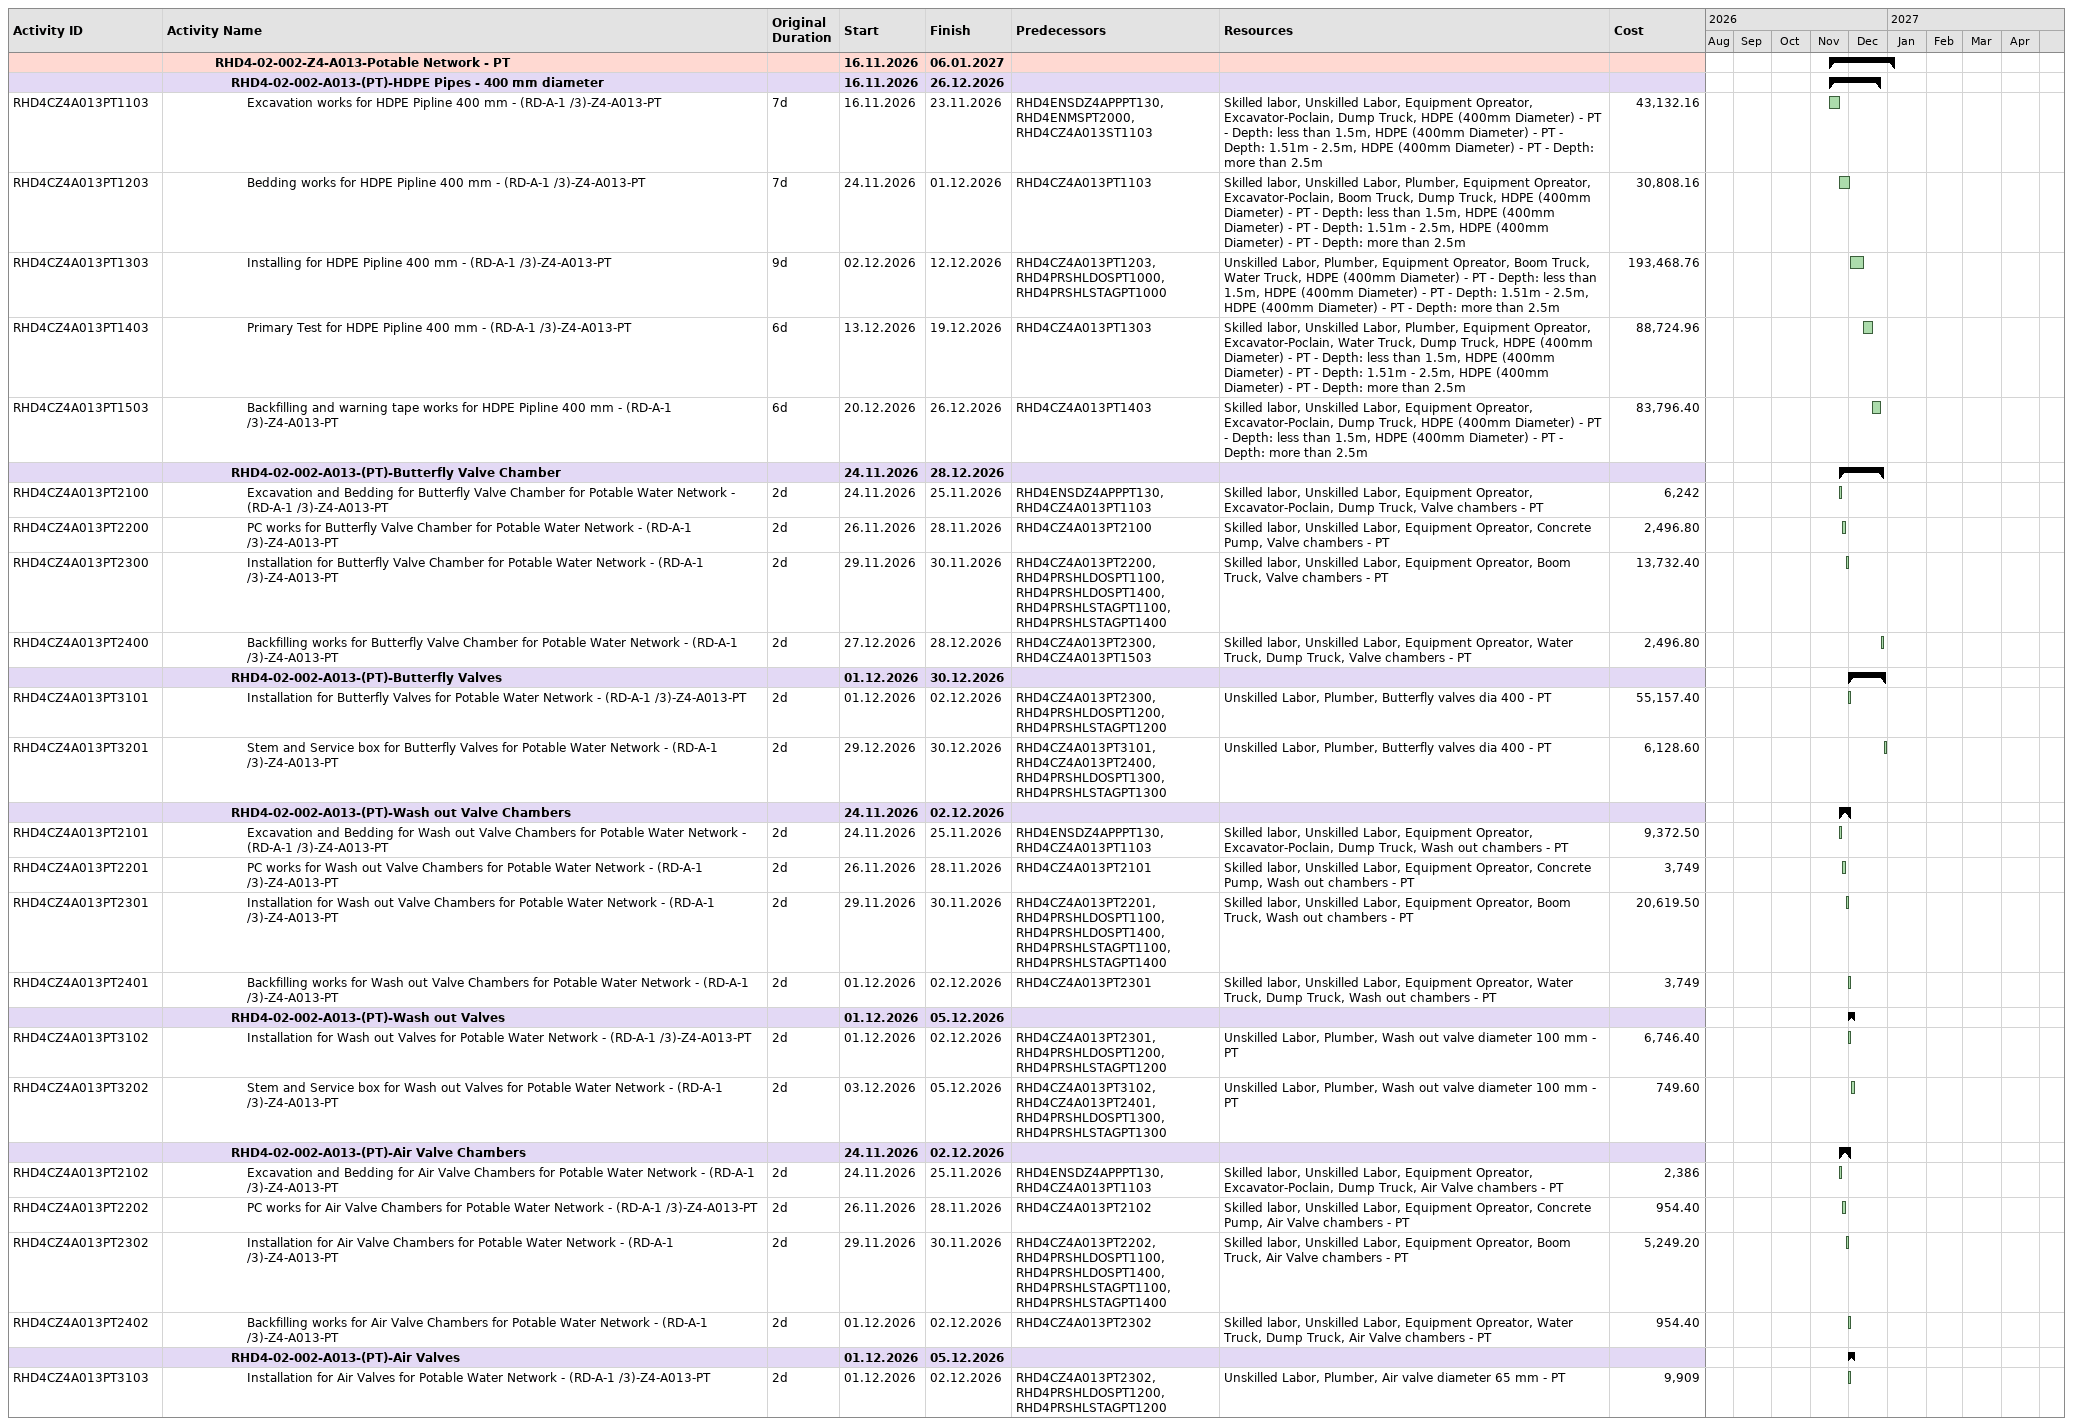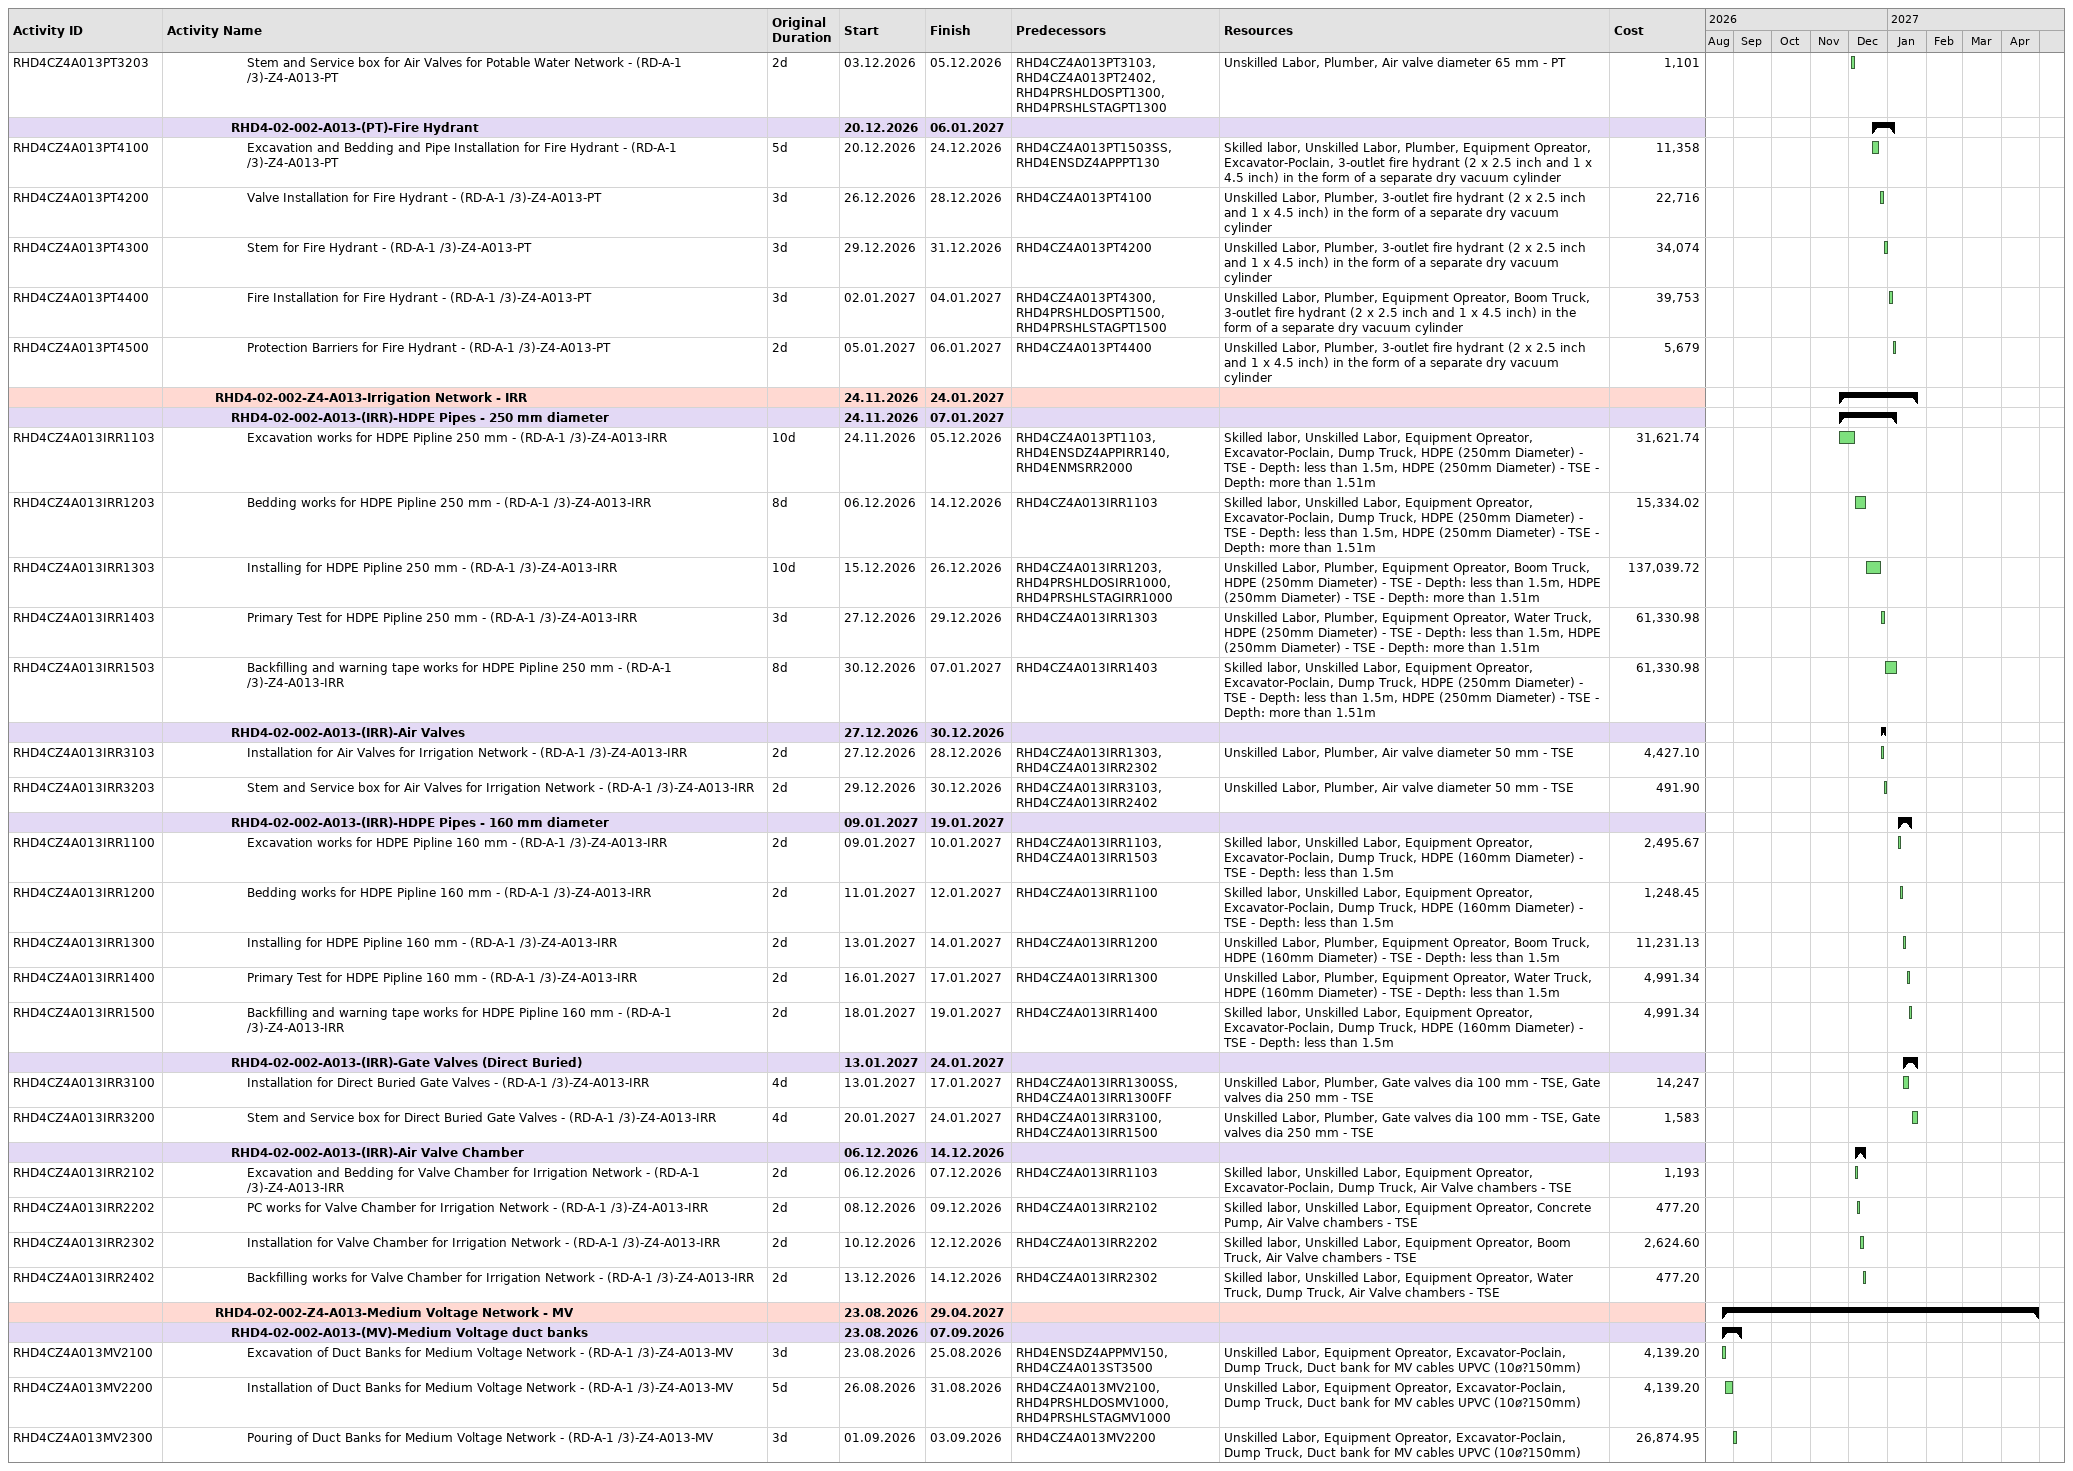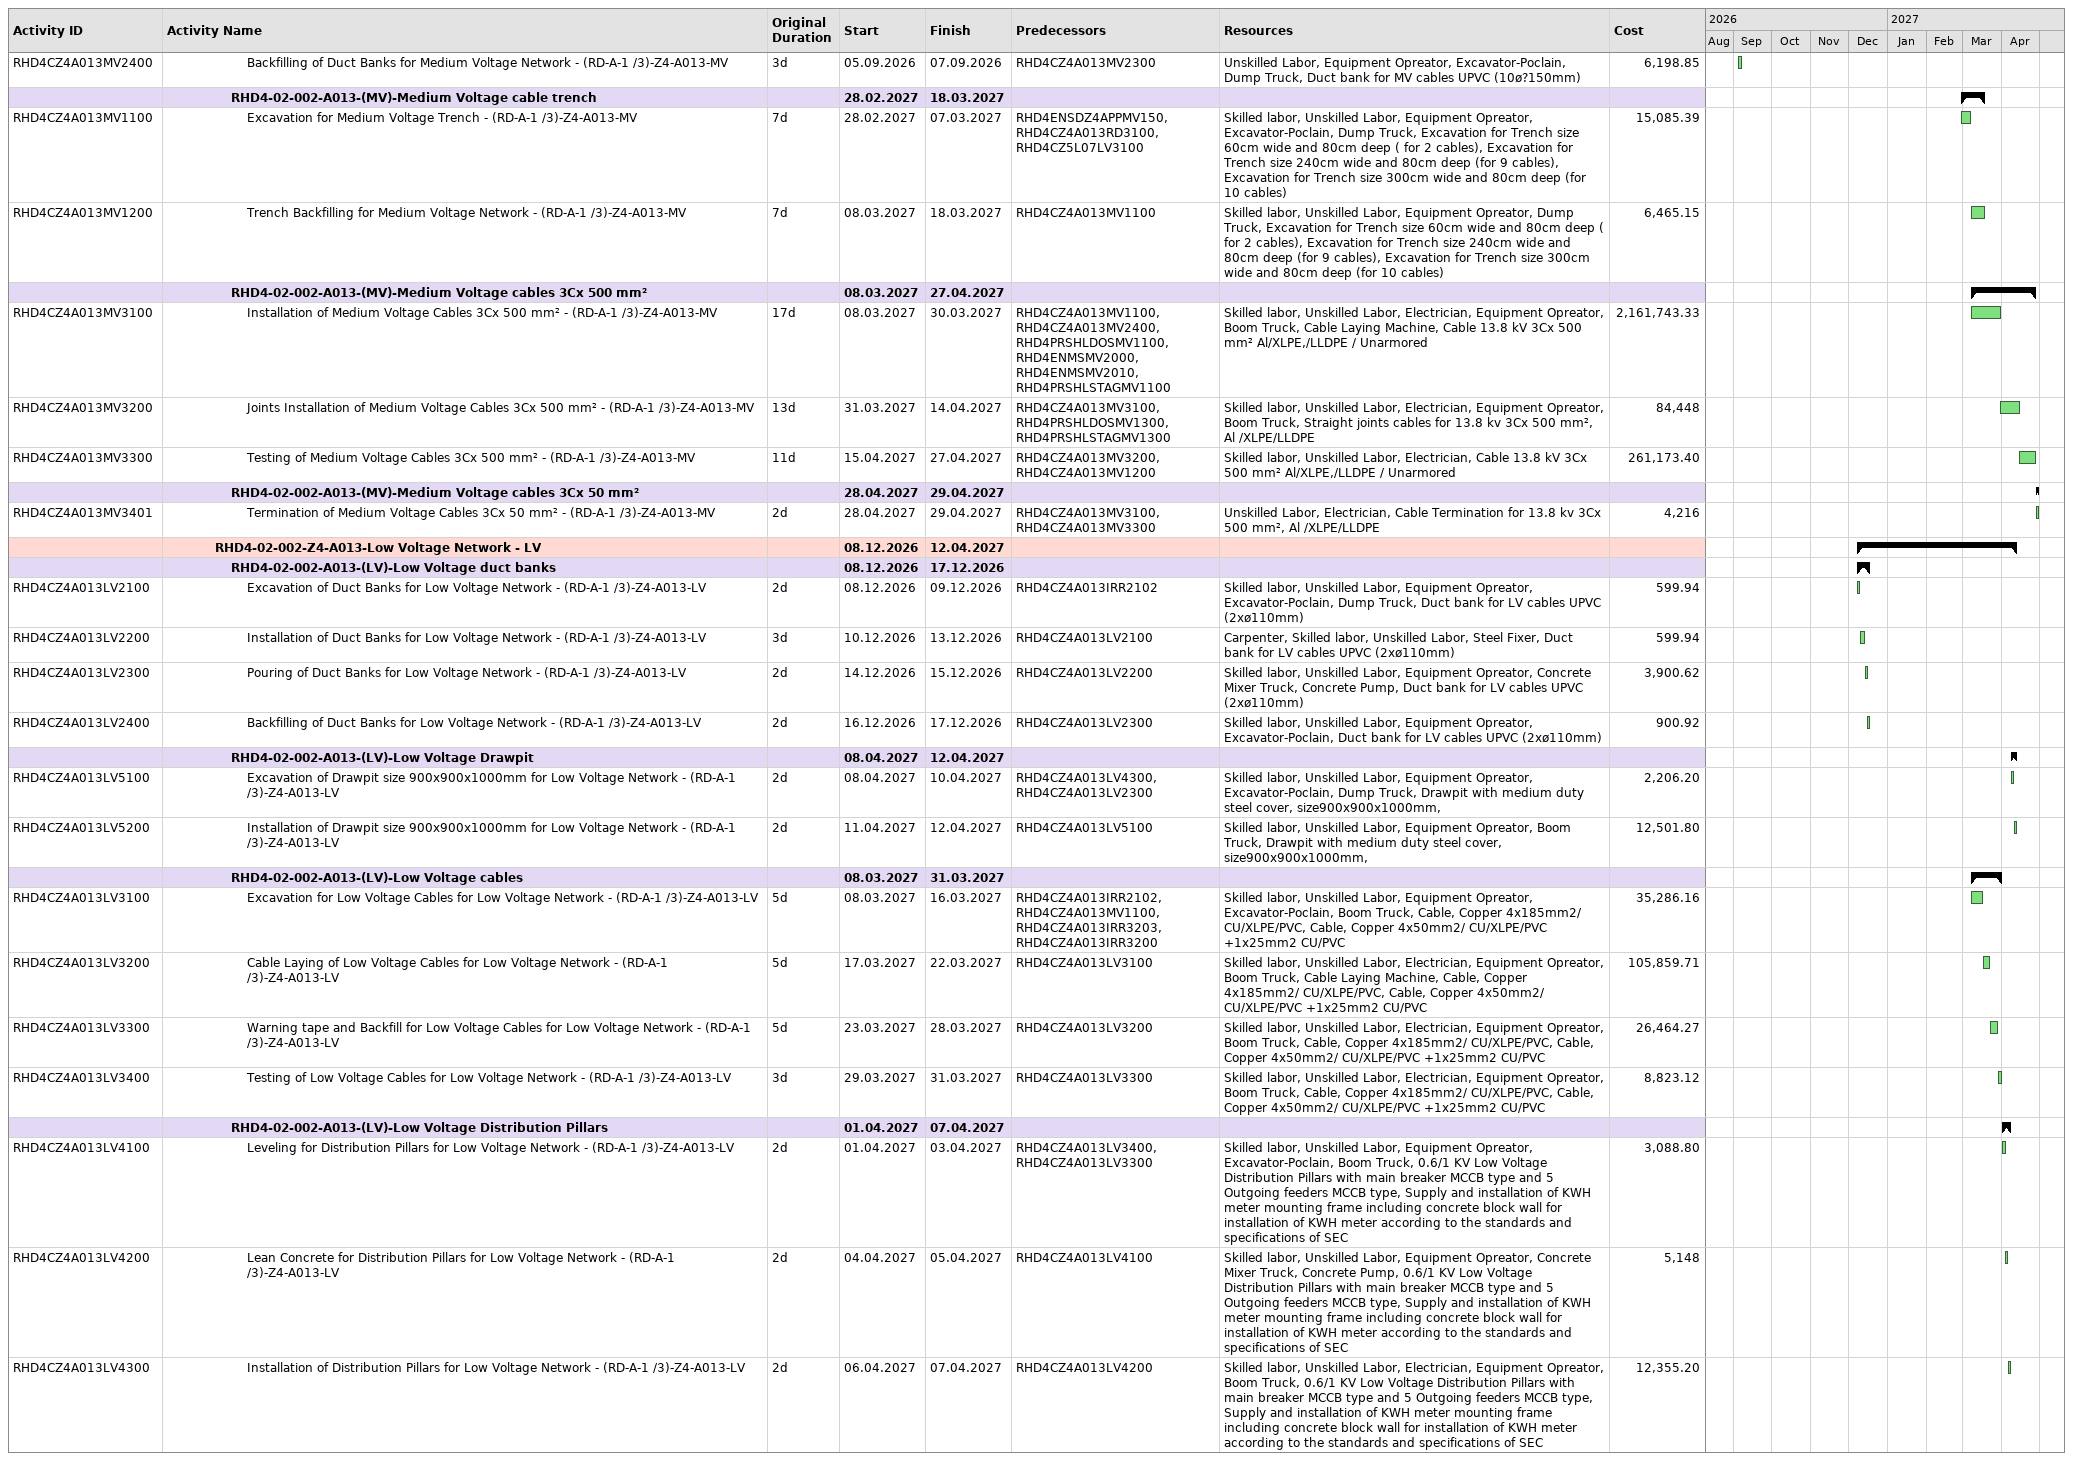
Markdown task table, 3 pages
| ID | Level | Task | Original duration | Start | Finish | Predecessors | Resources | Cost |
|---|---|---|---|---|---|---|---|---|
|  | 4 | **RHD4-02-002-Z4-A013-Potable Network - PT** |  | 2026-11-16 | 2027-01-06 |  |  |  |
|  | 5 | **RHD4-02-002-A013-(PT)-HDPE Pipes - 400 mm diameter** |  | 2026-11-16 | 2026-12-26 |  |  |  |
| RHD4CZ4A013PT1103 | 6 | Excavation works for HDPE Pipline 400 mm - (RD-A-1 /3)-Z4-A013-PT | 7d | 2026-11-16 | 2026-11-23 | RHD4ENSDZ4APPPT130, RHD4ENMSPT2000, RHD4CZ4A013ST1103 | Skilled labor, Unskilled Labor, Equipment Opreator, Excavator-Poclain, Dump Truck, HDPE (400mm Diameter) - PT - Depth: less than 1.5m, HDPE (400mm Diameter) - PT - Depth: 1.51m - 2.5m, HDPE (400mm Diameter) - PT - Depth: more than 2.5m | 43132.16 |
| RHD4CZ4A013PT1203 | 6 | Bedding works for HDPE Pipline 400 mm - (RD-A-1 /3)-Z4-A013-PT | 7d | 2026-11-24 | 2026-12-01 | RHD4CZ4A013PT1103 | Skilled labor, Unskilled Labor, Plumber, Equipment Opreator, Excavator-Poclain, Boom Truck, Dump Truck, HDPE (400mm Diameter) - PT - Depth: less than 1.5m, HDPE (400mm Diameter) - PT - Depth: 1.51m - 2.5m, HDPE (400mm Diameter) - PT - Depth: more than 2.5m | 30808.16 |
| RHD4CZ4A013PT1303 | 6 | Installing for HDPE Pipline 400 mm - (RD-A-1 /3)-Z4-A013-PT | 9d | 2026-12-02 | 2026-12-12 | RHD4CZ4A013PT1203, RHD4PRSHLDOSPT1000, RHD4PRSHLSTAGPT1000 | Unskilled Labor, Plumber, Equipment Opreator, Boom Truck, Water Truck, HDPE (400mm Diameter) - PT - Depth: less than 1.5m, HDPE (400mm Diameter) - PT - Depth: 1.51m - 2.5m, HDPE (400mm Diameter) - PT - Depth: more than 2.5m | 193468.76 |
| RHD4CZ4A013PT1403 | 6 | Primary Test for HDPE Pipline 400 mm - (RD-A-1 /3)-Z4-A013-PT | 6d | 2026-12-13 | 2026-12-19 | RHD4CZ4A013PT1303 | Skilled labor, Unskilled Labor, Plumber, Equipment Opreator, Excavator-Poclain, Water Truck, Dump Truck, HDPE (400mm Diameter) - PT - Depth: less than 1.5m, HDPE (400mm Diameter) - PT - Depth: 1.51m - 2.5m, HDPE (400mm Diameter) - PT - Depth: more than 2.5m | 88724.96 |
| RHD4CZ4A013PT1503 | 6 | Backfilling and warning tape works for HDPE Pipline 400 mm - (RD-A-1 /3)-Z4-A013-PT | 6d | 2026-12-20 | 2026-12-26 | RHD4CZ4A013PT1403 | Skilled labor, Unskilled Labor, Equipment Opreator, Excavator-Poclain, Dump Truck, HDPE (400mm Diameter) - PT - Depth: less than 1.5m, HDPE (400mm Diameter) - PT - Depth: more than 2.5m | 83796.40 |
|  | 5 | **RHD4-02-002-A013-(PT)-Butterfly Valve Chamber** |  | 2026-11-24 | 2026-12-28 |  |  |  |
| RHD4CZ4A013PT2100 | 6 | Excavation and Bedding for Butterfly Valve Chamber for Potable Water Network - (RD-A-1 /3)-Z4-A013-PT | 2d | 2026-11-24 | 2026-11-25 | RHD4ENSDZ4APPPT130, RHD4CZ4A013PT1103 | Skilled labor, Unskilled Labor, Equipment Opreator, Excavator-Poclain, Dump Truck, Valve chambers - PT | 6242 |
| RHD4CZ4A013PT2200 | 6 | PC works for Butterfly Valve Chamber for Potable Water Network - (RD-A-1 /3)-Z4-A013-PT | 2d | 2026-11-26 | 2026-11-28 | RHD4CZ4A013PT2100 | Skilled labor, Unskilled Labor, Equipment Opreator, Concrete Pump, Valve chambers - PT | 2496.80 |
| RHD4CZ4A013PT2300 | 6 | Installation for Butterfly Valve Chamber for Potable Water Network - (RD-A-1 /3)-Z4-A013-PT | 2d | 2026-11-29 | 2026-11-30 | RHD4CZ4A013PT2200, RHD4PRSHLDOSPT1100, RHD4PRSHLDOSPT1400, RHD4PRSHLSTAGPT1100, RHD4PRSHLSTAGPT1400 | Skilled labor, Unskilled Labor, Equipment Opreator, Boom Truck, Valve chambers - PT | 13732.40 |
| RHD4CZ4A013PT2400 | 6 | Backfilling works for Butterfly Valve Chamber for Potable Water Network - (RD-A-1 /3)-Z4-A013-PT | 2d | 2026-12-27 | 2026-12-28 | RHD4CZ4A013PT2300, RHD4CZ4A013PT1503 | Skilled labor, Unskilled Labor, Equipment Opreator, Water Truck, Dump Truck, Valve chambers - PT | 2496.80 |
|  | 5 | **RHD4-02-002-A013-(PT)-Butterfly Valves** |  | 2026-12-01 | 2026-12-30 |  |  |  |
| RHD4CZ4A013PT3101 | 6 | Installation for Butterfly Valves for Potable Water Network - (RD-A-1 /3)-Z4-A013-PT | 2d | 2026-12-01 | 2026-12-02 | RHD4CZ4A013PT2300, RHD4PRSHLDOSPT1200, RHD4PRSHLSTAGPT1200 | Unskilled Labor, Plumber, Butterfly valves dia 400 - PT | 55157.40 |
| RHD4CZ4A013PT3201 | 6 | Stem and Service box for Butterfly Valves for Potable Water Network - (RD-A-1 /3)-Z4-A013-PT | 2d | 2026-12-29 | 2026-12-30 | RHD4CZ4A013PT3101, RHD4CZ4A013PT2400, RHD4PRSHLDOSPT1300, RHD4PRSHLSTAGPT1300 | Unskilled Labor, Plumber, Butterfly valves dia 400 - PT | 6128.60 |
|  | 5 | **RHD4-02-002-A013-(PT)-Wash out Valve Chambers** |  | 2026-11-24 | 2026-12-02 |  |  |  |
| RHD4CZ4A013PT2101 | 6 | Excavation and Bedding for Wash out Valve Chambers for Potable Water Network - (RD-A-1 /3)-Z4-A013-PT | 2d | 2026-11-24 | 2026-11-25 | RHD4ENSDZ4APPPT130, RHD4CZ4A013PT1103 | Skilled labor, Unskilled Labor, Equipment Opreator, Excavator-Poclain, Dump Truck, Wash out chambers - PT | 9372.50 |
| RHD4CZ4A013PT2201 | 6 | PC works for Wash out Valve Chambers for Potable Water Network - (RD-A-1 /3)-Z4-A013-PT | 2d | 2026-11-26 | 2026-11-28 | RHD4CZ4A013PT2101 | Skilled labor, Unskilled Labor, Equipment Opreator, Concrete Pump, Wash out chambers - PT | 3749 |
| RHD4CZ4A013PT2301 | 6 | Installation for Wash out Valve Chambers for Potable Water Network - (RD-A-1 /3)-Z4-A013-PT | 2d | 2026-11-29 | 2026-11-30 | RHD4CZ4A013PT2201, RHD4PRSHLDOSPT1100, RHD4PRSHLDOSPT1400, RHD4PRSHLSTAGPT1100, RHD4PRSHLSTAGPT1400 | Skilled labor, Unskilled Labor, Equipment Opreator, Boom Truck, Wash out chambers - PT | 20619.50 |
| RHD4CZ4A013PT2401 | 6 | Backfilling works for Wash out Valve Chambers for Potable Water Network - (RD-A-1 /3)-Z4-A013-PT | 2d | 2026-12-01 | 2026-12-02 | RHD4CZ4A013PT2301 | Skilled labor, Unskilled Labor, Equipment Opreator, Water Truck, Dump Truck, Wash out chambers - PT | 3749 |
|  | 5 | **RHD4-02-002-A013-(PT)-Wash out Valves** |  | 2026-12-01 | 2026-12-05 |  |  |  |
| RHD4CZ4A013PT3102 | 6 | Installation for Wash out Valves for Potable Water Network - (RD-A-1 /3)-Z4-A013-PT | 2d | 2026-12-01 | 2026-12-02 | RHD4CZ4A013PT2301, RHD4PRSHLDOSPT1200, RHD4PRSHLSTAGPT1200 | Unskilled Labor, Plumber, Wash out valve diameter 100 mm - PT | 6746.40 |
| RHD4CZ4A013PT3202 | 6 | Stem and Service box for Wash out Valves for Potable Water Network - (RD-A-1 /3)-Z4-A013-PT | 2d | 2026-12-03 | 2026-12-05 | RHD4CZ4A013PT3102, RHD4CZ4A013PT2401, RHD4PRSHLDOSPT1300, RHD4PRSHLSTAGPT1300 | Unskilled Labor, Plumber, Wash out valve diameter 100 mm - PT | 749.60 |
|  | 5 | **RHD4-02-002-A013-(PT)-Air Valve Chambers** |  | 2026-11-24 | 2026-12-02 |  |  |  |
| RHD4CZ4A013PT2102 | 6 | Excavation and Bedding for Air Valve Chambers for Potable Water Network - (RD-A-1 /3)-Z4-A013-PT | 2d | 2026-11-24 | 2026-11-25 | RHD4ENSDZ4APPPT130, RHD4CZ4A013PT1103 | Skilled labor, Unskilled Labor, Equipment Opreator, Excavator-Poclain, Dump Truck, Air Valve chambers - PT | 2386 |
| RHD4CZ4A013PT2202 | 6 | PC works for Air Valve Chambers for Potable Water Network - (RD-A-1 /3)-Z4-A013-PT | 2d | 2026-11-26 | 2026-11-28 | RHD4CZ4A013PT2102 | Skilled labor, Unskilled Labor, Equipment Opreator, Concrete Pump, Air Valve chambers - PT | 954.40 |
| RHD4CZ4A013PT2302 | 6 | Installation for Air Valve Chambers for Potable Water Network - (RD-A-1 /3)-Z4-A013-PT | 2d | 2026-11-29 | 2026-11-30 | RHD4CZ4A013PT2202, RHD4PRSHLDOSPT1100, RHD4PRSHLDOSPT1400, RHD4PRSHLSTAGPT1100, RHD4PRSHLSTAGPT1400 | Skilled labor, Unskilled Labor, Equipment Opreator, Boom Truck, Air Valve chambers - PT | 5249.20 |
| RHD4CZ4A013PT2402 | 6 | Backfilling works for Air Valve Chambers for Potable Water Network - (RD-A-1 /3)-Z4-A013-PT | 2d | 2026-12-01 | 2026-12-02 | RHD4CZ4A013PT2302 | Skilled labor, Unskilled Labor, Equipment Opreator, Water Truck, Dump Truck, Air Valve chambers - PT | 954.40 |
|  | 5 | **RHD4-02-002-A013-(PT)-Air Valves** |  | 2026-12-01 | 2026-12-05 |  |  |  |
| RHD4CZ4A013PT3103 | 6 | Installation for Air Valves for Potable Water Network - (RD-A-1 /3)-Z4-A013-PT | 2d | 2026-12-01 | 2026-12-02 | RHD4CZ4A013PT2302, RHD4PRSHLDOSPT1200, RHD4PRSHLSTAGPT1200 | Unskilled Labor, Plumber, Air valve diameter 65 mm - PT | 9909 |
| RHD4CZ4A013PT3203 | 6 | Stem and Service box for Air Valves for Potable Water Network - (RD-A-1 /3)-Z4-A013-PT | 2d | 2026-12-03 | 2026-12-05 | RHD4CZ4A013PT3103, RHD4CZ4A013PT2402, RHD4PRSHLDOSPT1300, RHD4PRSHLSTAGPT1300 | Unskilled Labor, Plumber, Air valve diameter 65 mm - PT | 1101 |
|  | 5 | **RHD4-02-002-A013-(PT)-Fire Hydrant** |  | 2026-12-20 | 2027-01-06 |  |  |  |
| RHD4CZ4A013PT4100 | 6 | Excavation and Bedding and Pipe Installation for Fire Hydrant - (RD-A-1 /3)-Z4-A013-PT | 5d | 2026-12-20 | 2026-12-24 | RHD4CZ4A013PT1503SS, RHD4ENSDZ4APPPT130 | Skilled labor, Unskilled Labor, Plumber, Equipment Opreator, Excavator-Poclain, 3-outlet fire hydrant (2 x 2.5 inch and 1 x 4.5 inch) in the form of a separate dry vacuum cylinder | 11358 |
| RHD4CZ4A013PT4200 | 6 | Valve Installation for Fire Hydrant - (RD-A-1 /3)-Z4-A013-PT | 3d | 2026-12-26 | 2026-12-28 | RHD4CZ4A013PT4100 | Unskilled Labor, Plumber, 3-outlet fire hydrant (2 x 2.5 inch and 1 x 4.5 inch) in the form of a separate dry vacuum cylinder | 22716 |
| RHD4CZ4A013PT4300 | 6 | Stem for Fire Hydrant - (RD-A-1 /3)-Z4-A013-PT | 3d | 2026-12-29 | 2026-12-31 | RHD4CZ4A013PT4200 | Unskilled Labor, Plumber, 3-outlet fire hydrant (2 x 2.5 inch and 1 x 4.5 inch) in the form of a separate dry vacuum cylinder | 34074 |
| RHD4CZ4A013PT4400 | 6 | Fire Installation for Fire Hydrant - (RD-A-1 /3)-Z4-A013-PT | 3d | 2027-01-02 | 2027-01-04 | RHD4CZ4A013PT4300, RHD4PRSHLDOSPT1500, RHD4PRSHLSTAGPT1500 | Unskilled Labor, Plumber, Equipment Opreator, Boom Truck, 3-outlet fire hydrant (2 x 2.5 inch and 1 x 4.5 inch) in the form of a separate dry vacuum cylinder | 39753 |
| RHD4CZ4A013PT4500 | 6 | Protection Barriers for Fire Hydrant - (RD-A-1 /3)-Z4-A013-PT | 2d | 2027-01-05 | 2027-01-06 | RHD4CZ4A013PT4400 | Unskilled Labor, Plumber, 3-outlet fire hydrant (2 x 2.5 inch and 1 x 4.5 inch) in the form of a separate dry vacuum cylinder | 5679 |
|  | 4 | **RHD4-02-002-Z4-A013-Irrigation Network - IRR** |  | 2026-11-24 | 2027-01-24 |  |  |  |
|  | 5 | **RHD4-02-002-A013-(IRR)-HDPE Pipes - 250 mm diameter** |  | 2026-11-24 | 2027-01-07 |  |  |  |
| RHD4CZ4A013IRR1103 | 6 | Excavation works for HDPE Pipline 250 mm - (RD-A-1 /3)-Z4-A013-IRR | 10d | 2026-11-24 | 2026-12-05 | RHD4CZ4A013PT1103, RHD4ENSDZ4APPIRR140, RHD4ENMSRR2000 | Skilled labor, Unskilled Labor, Equipment Opreator, Excavator-Poclain, Dump Truck, HDPE (250mm Diameter) - TSE - Depth: less than 1.5m, HDPE (250mm Diameter) - TSE - Depth: more than 1.51m | 31621.74 |
| RHD4CZ4A013IRR1203 | 6 | Bedding works for HDPE Pipline 250 mm - (RD-A-1 /3)-Z4-A013-IRR | 8d | 2026-12-06 | 2026-12-14 | RHD4CZ4A013IRR1103 | Skilled labor, Unskilled Labor, Equipment Opreator, Excavator-Poclain, Dump Truck, HDPE (250mm Diameter) - TSE - Depth: less than 1.5m, HDPE (250mm Diameter) - TSE - Depth: more than 1.51m | 15334.02 |
| RHD4CZ4A013IRR1303 | 6 | Installing for HDPE Pipline 250 mm - (RD-A-1 /3)-Z4-A013-IRR | 10d | 2026-12-15 | 2026-12-26 | RHD4CZ4A013IRR1203, RHD4PRSHLDOSIRR1000, RHD4PRSHLSTAGIRR1000 | Unskilled Labor, Plumber, Equipment Opreator, Boom Truck, HDPE (250mm Diameter) - TSE - Depth: less than 1.5m, HDPE (250mm Diameter) - TSE - Depth: more than 1.51m | 137039.72 |
| RHD4CZ4A013IRR1403 | 6 | Primary Test for HDPE Pipline 250 mm - (RD-A-1 /3)-Z4-A013-IRR | 3d | 2026-12-27 | 2026-12-29 | RHD4CZ4A013IRR1303 | Unskilled Labor, Plumber, Equipment Opreator, Water Truck, HDPE (250mm Diameter) - TSE - Depth: less than 1.5m, HDPE (250mm Diameter) - TSE - Depth: more than 1.51m | 61330.98 |
| RHD4CZ4A013IRR1503 | 6 | Backfilling and warning tape works for HDPE Pipline 250 mm - (RD-A-1 /3)-Z4-A013-IRR | 8d | 2026-12-30 | 2027-01-07 | RHD4CZ4A013IRR1403 | Skilled labor, Unskilled Labor, Equipment Opreator, Excavator-Poclain, Dump Truck, HDPE (250mm Diameter) - TSE - Depth: less than 1.5m, HDPE (250mm Diameter) - TSE - Depth: more than 1.51m | 61330.98 |
|  | 5 | **RHD4-02-002-A013-(IRR)-Air Valves** |  | 2026-12-27 | 2026-12-30 |  |  |  |
| RHD4CZ4A013IRR3103 | 6 | Installation for Air Valves for Irrigation Network - (RD-A-1 /3)-Z4-A013-IRR | 2d | 2026-12-27 | 2026-12-28 | RHD4CZ4A013IRR1303, RHD4CZ4A013IRR2302 | Unskilled Labor, Plumber, Air valve diameter 50 mm - TSE | 4427.10 |
| RHD4CZ4A013IRR3203 | 6 | Stem and Service box for Air Valves for Irrigation Network - (RD-A-1 /3)-Z4-A013-IRR | 2d | 2026-12-29 | 2026-12-30 | RHD4CZ4A013IRR3103, RHD4CZ4A013IRR2402 | Unskilled Labor, Plumber, Air valve diameter 50 mm - TSE | 491.90 |
|  | 5 | **RHD4-02-002-A013-(IRR)-HDPE Pipes - 160 mm diameter** |  | 2027-01-09 | 2027-01-19 |  |  |  |
| RHD4CZ4A013IRR1100 | 6 | Excavation works for HDPE Pipline 160 mm - (RD-A-1 /3)-Z4-A013-IRR | 2d | 2027-01-09 | 2027-01-10 | RHD4CZ4A013IRR1103, RHD4CZ4A013IRR1503 | Skilled labor, Unskilled Labor, Equipment Opreator, Excavator-Poclain, Dump Truck, HDPE (160mm Diameter) - TSE - Depth: less than 1.5m | 2495.67 |
| RHD4CZ4A013IRR1200 | 6 | Bedding works for HDPE Pipline 160 mm - (RD-A-1 /3)-Z4-A013-IRR | 2d | 2027-01-11 | 2027-01-12 | RHD4CZ4A013IRR1100 | Skilled labor, Unskilled Labor, Equipment Opreator, Excavator-Poclain, Dump Truck, HDPE (160mm Diameter) - TSE - Depth: less than 1.5m | 1248.45 |
| RHD4CZ4A013IRR1300 | 6 | Installing for HDPE Pipline 160 mm - (RD-A-1 /3)-Z4-A013-IRR | 2d | 2027-01-13 | 2027-01-14 | RHD4CZ4A013IRR1200 | Unskilled Labor, Plumber, Equipment Opreator, Boom Truck, HDPE (160mm Diameter) - TSE - Depth: less than 1.5m | 11231.13 |
| RHD4CZ4A013IRR1400 | 6 | Primary Test for HDPE Pipline 160 mm - (RD-A-1 /3)-Z4-A013-IRR | 2d | 2027-01-16 | 2027-01-17 | RHD4CZ4A013IRR1300 | Unskilled Labor, Plumber, Equipment Opreator, Water Truck, HDPE (160mm Diameter) - TSE - Depth: less than 1.5m | 4991.34 |
| RHD4CZ4A013IRR1500 | 6 | Backfilling and warning tape works for HDPE Pipline 160 mm - (RD-A-1 /3)-Z4-A013-IRR | 2d | 2027-01-18 | 2027-01-19 | RHD4CZ4A013IRR1400 | Skilled labor, Unskilled Labor, Equipment Opreator, Excavator-Poclain, Dump Truck, HDPE (160mm Diameter) - TSE - Depth: less than 1.5m | 4991.34 |
|  | 5 | **RHD4-02-002-A013-(IRR)-Gate Valves (Direct Buried)** |  | 2027-01-13 | 2027-01-24 |  |  |  |
| RHD4CZ4A013IRR3100 | 6 | Installation for Direct Buried Gate Valves - (RD-A-1 /3)-Z4-A013-IRR | 4d | 2027-01-13 | 2027-01-17 | RHD4CZ4A013IRR1300SS, RHD4CZ4A013IRR1300FF | Unskilled Labor, Plumber, Gate valves dia 100 mm - TSE, Gate valves dia 250 mm - TSE | 14247 |
| RHD4CZ4A013IRR3200 | 6 | Stem and Service box for Direct Buried Gate Valves - (RD-A-1 /3)-Z4-A013-IRR | 4d | 2027-01-20 | 2027-01-24 | RHD4CZ4A013IRR3100, RHD4CZ4A013IRR1500 | Unskilled Labor, Plumber, Gate valves dia 100 mm - TSE, Gate valves dia 250 mm - TSE | 1583 |
|  | 5 | **RHD4-02-002-A013-(IRR)-Air Valve Chamber** |  | 2026-12-06 | 2026-12-14 |  |  |  |
| RHD4CZ4A013IRR2102 | 6 | Excavation and Bedding for Valve Chamber for Irrigation Network - (RD-A-1 /3)-Z4-A013-IRR | 2d | 2026-12-06 | 2026-12-07 | RHD4CZ4A013IRR1103 | Skilled labor, Unskilled Labor, Equipment Opreator, Excavator-Poclain, Dump Truck, Air Valve chambers - TSE | 1193 |
| RHD4CZ4A013IRR2202 | 6 | PC works for Valve Chamber for Irrigation Network - (RD-A-1 /3)-Z4-A013-IRR | 2d | 2026-12-08 | 2026-12-09 | RHD4CZ4A013IRR2102 | Skilled labor, Unskilled Labor, Equipment Opreator, Concrete Pump, Air Valve chambers - TSE | 477.20 |
| RHD4CZ4A013IRR2302 | 6 | Installation for Valve Chamber for Irrigation Network - (RD-A-1 /3)-Z4-A013-IRR | 2d | 2026-12-10 | 2026-12-12 | RHD4CZ4A013IRR2202 | Skilled labor, Unskilled Labor, Equipment Opreator, Boom Truck, Air Valve chambers - TSE | 2624.60 |
| RHD4CZ4A013IRR2402 | 6 | Backfilling works for Valve Chamber for Irrigation Network - (RD-A-1 /3)-Z4-A013-IRR | 2d | 2026-12-13 | 2026-12-14 | RHD4CZ4A013IRR2302 | Skilled labor, Unskilled Labor, Equipment Opreator, Water Truck, Dump Truck, Air Valve chambers - TSE | 477.20 |
|  | 4 | **RHD4-02-002-Z4-A013-Medium Voltage Network - MV** |  | 2026-08-23 | 2027-04-29 |  |  |  |
|  | 5 | **RHD4-02-002-A013-(MV)-Medium Voltage duct banks** |  | 2026-08-23 | 2026-09-07 |  |  |  |
| RHD4CZ4A013MV2100 | 6 | Excavation of Duct Banks for Medium Voltage Network - (RD-A-1 /3)-Z4-A013-MV | 3d | 2026-08-23 | 2026-08-25 | RHD4ENSDZ4APPMV150, RHD4CZ4A013ST3500 | Unskilled Labor, Equipment Opreator, Excavator-Poclain, Dump Truck, Duct bank for MV cables UPVC (10ø?150mm) | 4139.20 |
| RHD4CZ4A013MV2200 | 6 | Installation of Duct Banks for Medium Voltage Network - (RD-A-1 /3)-Z4-A013-MV | 5d | 2026-08-26 | 2026-08-31 | RHD4CZ4A013MV2100, RHD4PRSHLDOSMV1000, RHD4PRSHLSTAGMV1000 | Unskilled Labor, Equipment Opreator, Excavator-Poclain, Dump Truck, Duct bank for MV cables UPVC (10ø?150mm) | 4139.20 |
| RHD4CZ4A013MV2300 | 6 | Pouring of Duct Banks for Medium Voltage Network - (RD-A-1 /3)-Z4-A013-MV | 3d | 2026-09-01 | 2026-09-03 | RHD4CZ4A013MV2200 | Unskilled Labor, Equipment Opreator, Excavator-Poclain, Dump Truck, Duct bank for MV cables UPVC (10ø?150mm) | 26874.95 |
| RHD4CZ4A013MV2400 | 6 | Backfilling of Duct Banks for Medium Voltage Network - (RD-A-1 /3)-Z4-A013-MV | 3d | 2026-09-05 | 2026-09-07 | RHD4CZ4A013MV2300 | Unskilled Labor, Equipment Opreator, Excavator-Poclain, Dump Truck, Duct bank for MV cables UPVC (10ø?150mm) | 6198.85 |
|  | 5 | **RHD4-02-002-A013-(MV)-Medium Voltage cable trench** |  | 2027-02-28 | 2027-03-18 |  |  |  |
| RHD4CZ4A013MV1100 | 6 | Excavation for Medium Voltage Trench - (RD-A-1 /3)-Z4-A013-MV | 7d | 2027-02-28 | 2027-03-07 | RHD4ENSDZ4APPMV150, RHD4CZ4A013RD3100, RHD4CZ5L07LV3100 | Skilled labor, Unskilled Labor, Equipment Opreator, Excavator-Poclain, Dump Truck, Excavation for Trench size 60cm wide and 80cm deep ( for 2 cables), Excavation for Trench size 240cm wide and 80cm deep (for 9 cables), Excavation for Trench size 300cm wide and 80cm deep (for 10 cables) | 15085.39 |
| RHD4CZ4A013MV1200 | 6 | Trench Backfilling for Medium Voltage Network - (RD-A-1 /3)-Z4-A013-MV | 7d | 2027-03-08 | 2027-03-18 | RHD4CZ4A013MV1100 | Skilled labor, Unskilled Labor, Equipment Opreator, Dump Truck, Excavation for Trench size 60cm wide and 80cm deep ( for 2 cables), Excavation for Trench size 240cm wide and 80cm deep (for 9 cables), Excavation for Trench size 300cm wide and 80cm deep (for 10 cables) | 6465.15 |
|  | 5 | **RHD4-02-002-A013-(MV)-Medium Voltage cables 3Cx 500 mm²** |  | 2027-03-08 | 2027-04-27 |  |  |  |
| RHD4CZ4A013MV3100 | 6 | Installation of Medium Voltage Cables 3Cx 500 mm² - (RD-A-1 /3)-Z4-A013-MV | 17d | 2027-03-08 | 2027-03-30 | RHD4CZ4A013MV1100, RHD4CZ4A013MV2400, RHD4PRSHLDOSMV1100, RHD4ENMSMV2000, RHD4ENMSMV2010, RHD4PRSHLSTAGMV1100 | Skilled labor, Unskilled Labor, Electrician, Equipment Opreator, Boom Truck, Cable Laying Machine, Cable 13.8 kV 3Cx 500 mm² Al/XLPE,/LLDPE / Unarmored | 2161743.33 |
| RHD4CZ4A013MV3200 | 6 | Joints Installation of Medium Voltage Cables 3Cx 500 mm² - (RD-A-1 /3)-Z4-A013-MV | 13d | 2027-03-31 | 2027-04-14 | RHD4CZ4A013MV3100, RHD4PRSHLDOSMV1300, RHD4PRSHLSTAGMV1300 | Skilled labor, Unskilled Labor, Electrician, Equipment Opreator, Boom Truck, Straight joints cables for 13.8 kv 3Cx 500 mm², Al /XLPE/LLDPE | 84448 |
| RHD4CZ4A013MV3300 | 6 | Testing of Medium Voltage Cables 3Cx 500 mm² - (RD-A-1 /3)-Z4-A013-MV | 11d | 2027-04-15 | 2027-04-27 | RHD4CZ4A013MV3200, RHD4CZ4A013MV1200 | Skilled labor, Unskilled Labor, Electrician, Cable 13.8 kV 3Cx 500 mm² Al/XLPE,/LLDPE / Unarmored | 261173.40 |
|  | 5 | **RHD4-02-002-A013-(MV)-Medium Voltage cables 3Cx 50 mm²** |  | 2027-04-28 | 2027-04-29 |  |  |  |
| RHD4CZ4A013MV3401 | 6 | Termination of Medium Voltage Cables 3Cx 50 mm² - (RD-A-1 /3)-Z4-A013-MV | 2d | 2027-04-28 | 2027-04-29 | RHD4CZ4A013MV3100, RHD4CZ4A013MV3300 | Unskilled Labor, Electrician, Cable Termination for 13.8 kv 3Cx 500 mm², Al /XLPE/LLDPE | 4216 |
|  | 4 | **RHD4-02-002-Z4-A013-Low Voltage Network - LV** |  | 2026-12-08 | 2027-04-12 |  |  |  |
|  | 5 | **RHD4-02-002-A013-(LV)-Low Voltage duct banks** |  | 2026-12-08 | 2026-12-17 |  |  |  |
| RHD4CZ4A013LV2100 | 6 | Excavation of Duct Banks for Low Voltage Network - (RD-A-1 /3)-Z4-A013-LV | 2d | 2026-12-08 | 2026-12-09 | RHD4CZ4A013IRR2102 | Skilled labor, Unskilled Labor, Equipment Opreator, Excavator-Poclain, Dump Truck, Duct bank for LV cables UPVC (2xø110mm) | 599.94 |
| RHD4CZ4A013LV2200 | 6 | Installation of Duct Banks for Low Voltage Network - (RD-A-1 /3)-Z4-A013-LV | 3d | 2026-12-10 | 2026-12-13 | RHD4CZ4A013LV2100 | Carpenter, Skilled labor, Unskilled Labor, Steel Fixer, Duct bank for LV cables UPVC (2xø110mm) | 599.94 |
| RHD4CZ4A013LV2300 | 6 | Pouring of Duct Banks for Low Voltage Network - (RD-A-1 /3)-Z4-A013-LV | 2d | 2026-12-14 | 2026-12-15 | RHD4CZ4A013LV2200 | Skilled labor, Unskilled Labor, Equipment Opreator, Concrete Mixer Truck, Concrete Pump, Duct bank for LV cables UPVC (2xø110mm) | 3900.62 |
| RHD4CZ4A013LV2400 | 6 | Backfilling of Duct Banks for Low Voltage Network - (RD-A-1 /3)-Z4-A013-LV | 2d | 2026-12-16 | 2026-12-17 | RHD4CZ4A013LV2300 | Skilled labor, Unskilled Labor, Equipment Opreator, Excavator-Poclain, Duct bank for LV cables UPVC (2xø110mm) | 900.92 |
|  | 5 | **RHD4-02-002-A013-(LV)-Low Voltage Drawpit** |  | 2027-04-08 | 2027-04-12 |  |  |  |
| RHD4CZ4A013LV5100 | 6 | Excavation of Drawpit size 900x900x1000mm for Low Voltage Network - (RD-A-1 /3)-Z4-A013-LV | 2d | 2027-04-08 | 2027-04-10 | RHD4CZ4A013LV4300, RHD4CZ4A013LV2300 | Skilled labor, Unskilled Labor, Equipment Opreator, Excavator-Poclain, Dump Truck, Drawpit with medium duty steel cover, size900x900x1000mm, | 2206.20 |
| RHD4CZ4A013LV5200 | 6 | Installation of Drawpit size 900x900x1000mm for Low Voltage Network - (RD-A-1 /3)-Z4-A013-LV | 2d | 2027-04-11 | 2027-04-12 | RHD4CZ4A013LV5100 | Skilled labor, Unskilled Labor, Equipment Opreator, Boom Truck, Drawpit with medium duty steel cover, size900x900x1000mm, | 12501.80 |
|  | 5 | **RHD4-02-002-A013-(LV)-Low Voltage cables** |  | 2027-03-08 | 2027-03-31 |  |  |  |
| RHD4CZ4A013LV3100 | 6 | Excavation for Low Voltage Cables for Low Voltage Network - (RD-A-1 /3)-Z4-A013-LV | 5d | 2027-03-08 | 2027-03-16 | RHD4CZ4A013IRR2102, RHD4CZ4A013MV1100, RHD4CZ4A013IRR3203, RHD4CZ4A013IRR3200 | Skilled labor, Unskilled Labor, Equipment Opreator, Excavator-Poclain, Boom Truck, Cable, Copper 4x185mm2/ CU/XLPE/PVC, Cable, Copper 4x50mm2/ CU/XLPE/PVC +1x25mm2 CU/PVC | 35286.16 |
| RHD4CZ4A013LV3200 | 6 | Cable Laying of Low Voltage Cables for Low Voltage Network - (RD-A-1 /3)-Z4-A013-LV | 5d | 2027-03-17 | 2027-03-22 | RHD4CZ4A013LV3100 | Skilled labor, Unskilled Labor, Electrician, Equipment Opreator, Boom Truck, Cable Laying Machine, Cable, Copper 4x185mm2/ CU/XLPE/PVC, Cable, Copper 4x50mm2/ CU/XLPE/PVC +1x25mm2 CU/PVC | 105859.71 |
| RHD4CZ4A013LV3300 | 6 | Warning tape and Backfill for Low Voltage Cables for Low Voltage Network - (RD-A-1 /3)-Z4-A013-LV | 5d | 2027-03-23 | 2027-03-28 | RHD4CZ4A013LV3200 | Skilled labor, Unskilled Labor, Electrician, Equipment Opreator, Boom Truck, Cable, Copper 4x185mm2/ CU/XLPE/PVC, Cable, Copper 4x50mm2/ CU/XLPE/PVC +1x25mm2 CU/PVC | 26464.27 |
| RHD4CZ4A013LV3400 | 6 | Testing of Low Voltage Cables for Low Voltage Network - (RD-A-1 /3)-Z4-A013-LV | 3d | 2027-03-29 | 2027-03-31 | RHD4CZ4A013LV3300 | Skilled labor, Unskilled Labor, Electrician, Equipment Opreator, Boom Truck, Cable, Copper 4x185mm2/ CU/XLPE/PVC, Cable, Copper 4x50mm2/ CU/XLPE/PVC +1x25mm2 CU/PVC | 8823.12 |
|  | 5 | **RHD4-02-002-A013-(LV)-Low Voltage Distribution Pillars** |  | 2027-04-01 | 2027-04-07 |  |  |  |
| RHD4CZ4A013LV4100 | 6 | Leveling for Distribution Pillars for Low Voltage Network - (RD-A-1 /3)-Z4-A013-LV | 2d | 2027-04-01 | 2027-04-03 | RHD4CZ4A013LV3400, RHD4CZ4A013LV3300 | Skilled labor, Unskilled Labor, Equipment Opreator, Excavator-Poclain, Boom Truck, 0.6/1 KV Low Voltage Distribution Pillars with main breaker MCCB type and 5 Outgoing feeders MCCB type, Supply and installation of KWH meter mounting frame including concrete block wall for installation of KWH meter according to the standards and specifications of SEC | 3088.80 |
| RHD4CZ4A013LV4200 | 6 | Lean Concrete for Distribution Pillars for Low Voltage Network - (RD-A-1 /3)-Z4-A013-LV | 2d | 2027-04-04 | 2027-04-05 | RHD4CZ4A013LV4100 | Skilled labor, Unskilled Labor, Equipment Opreator, Concrete Mixer Truck, Concrete Pump, 0.6/1 KV Low Voltage Distribution Pillars with main breaker MCCB type and 5 Outgoing feeders MCCB type, Supply and installation of KWH meter mounting frame including concrete block wall for installation of KWH meter according to the standards and specifications of SEC | 5148 |
| RHD4CZ4A013LV4300 | 6 | Installation of Distribution Pillars for Low Voltage Network - (RD-A-1 /3)-Z4-A013-LV | 2d | 2027-04-06 | 2027-04-07 | RHD4CZ4A013LV4200 | Skilled labor, Unskilled Labor, Electrician, Equipment Opreator, Boom Truck, 0.6/1 KV Low Voltage Distribution Pillars with main breaker MCCB type and 5 Outgoing feeders MCCB type, Supply and installation of KWH meter mounting frame including concrete block wall for installation of KWH meter according to the standards and specifications of SEC | 12355.20 |
